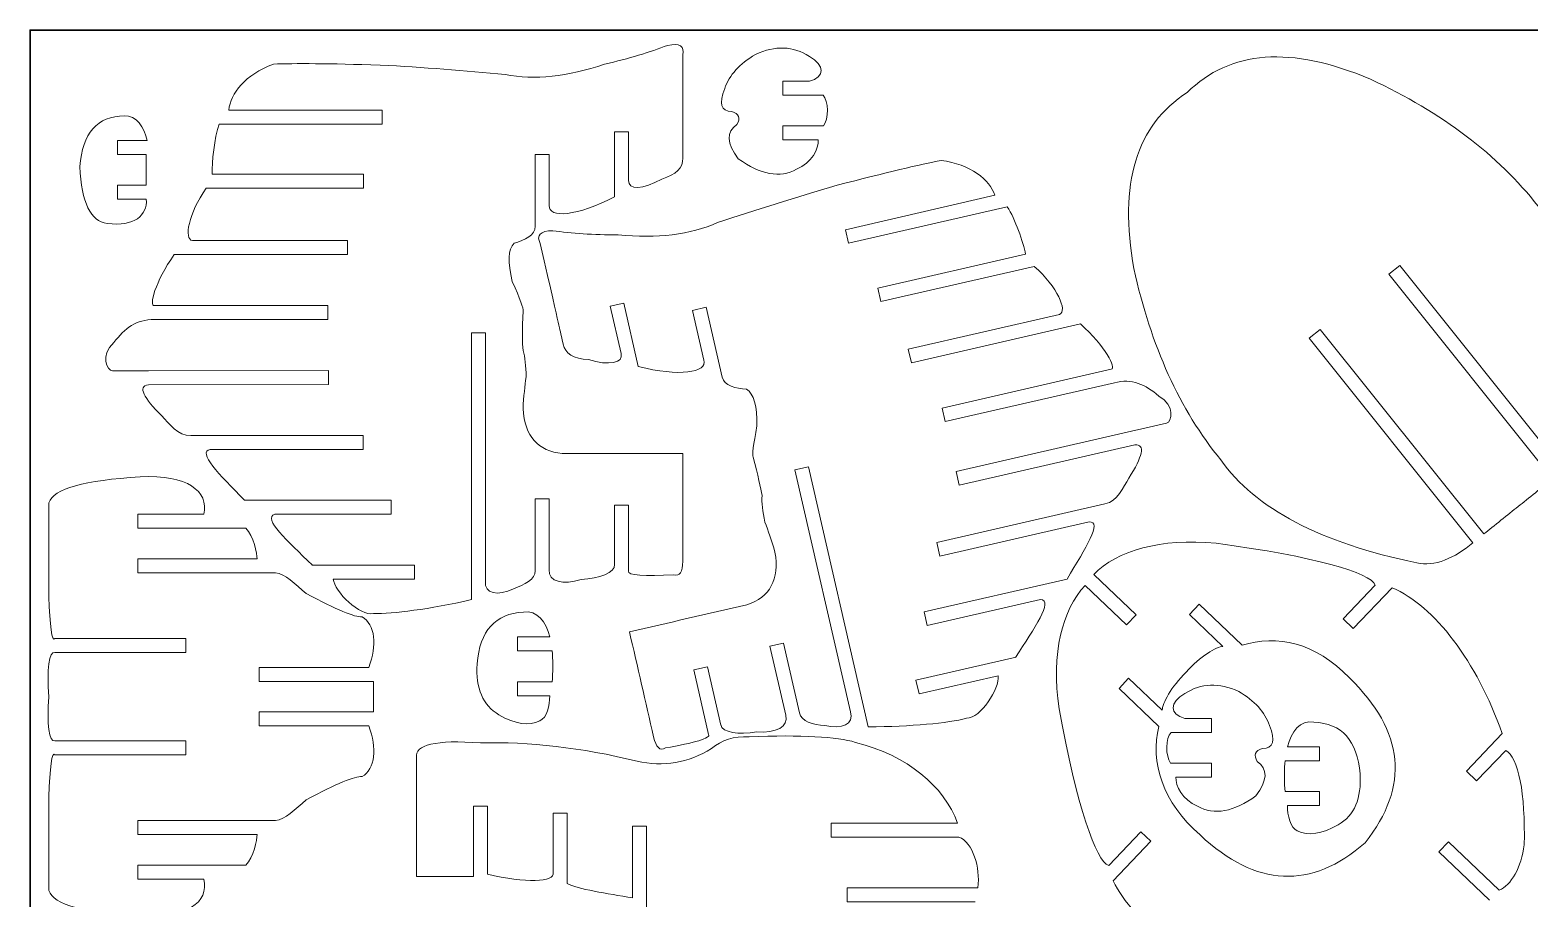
# Model space of a CAD drawing. Header units: inches. Extents: x -30.6 to 6.4, y -21.9 to 8.7.
# Drawn here: x -11.61 to 0.3, y -16.72 to -9.82 of the extents above; entities that cross this region are included whole.
import ezdxf

# ---------------------------------------------------------------- set-up
doc = ezdxf.new("R2010")
doc.units = ezdxf.units.IN
doc.header["$MEASUREMENT"] = 0
doc.layers.add('Layer 1', color=1, linetype='Continuous')
doc.layers.add('Layer 2', color=5, linetype='Continuous')

msp = doc.modelspace()

# ---------------------------------------------------------------- linework, layer by layer
at = {"layer": 'Layer 1', "lineweight": 9}
for points, knots in [([(-10.028, -10.459), (-10.016, -10.329), (-9.898, -10.177), (-9.674, -10.094), (-9.674, -10.094), (-9.511, -10.088), (-9.228, -10.09), (-8.826, -10.102), (-8.826, -10.102), (-8.484, -10.121), (-8.153, -10.146), (-7.834, -10.177), (-7.834, -10.177), (-7.602, -10.222), (-7.339, -10.194), (-7.045, -10.095), (-7.045, -10.095), (-6.852, -10.05), (-6.686, -10), (-6.545, -9.946), (-6.545, -9.946), (-6.449, -9.926), (-6.409, -9.951), (-6.425, -10.022)], [0, 0, 0, 0, 0.166667, 0.166667, 0.166667, 0.166667, 0.333333, 0.333333, 0.333333, 0.333333, 0.5, 0.5, 0.5, 0.5, 0.666667, 0.666667, 0.666667, 0.666667, 0.833333, 0.833333, 0.833333, 0.833333, 1, 1, 1, 1]), ([(-5.42, -10.231), (-5.295, -10.199), (-5.295, -10.102), (-5.42, -10.034), (-5.42, -10.034), (-5.549, -9.95), (-5.691, -9.945), (-5.848, -10.018), (-5.848, -10.018), (-5.974, -10.092), (-6.055, -10.181), (-6.092, -10.288), (-6.092, -10.288), (-6.141, -10.409), (-6.122, -10.469), (-6.035, -10.47), (-6.035, -10.47), (-5.978, -10.487), (-5.965, -10.522), (-5.995, -10.574), (-5.995, -10.574), (-6.081, -10.633), (-6.077, -10.723), (-5.984, -10.845), (-5.984, -10.845), (-5.808, -10.973), (-5.654, -11.001), (-5.521, -10.929), (-5.521, -10.929), (-5.401, -10.875), (-5.344, -10.766), (-5.35, -10.696)], [0, 0, 0, 0, 0.125, 0.125, 0.125, 0.125, 0.25, 0.25, 0.25, 0.25, 0.375, 0.375, 0.375, 0.375, 0.5, 0.5, 0.5, 0.5, 0.625, 0.625, 0.625, 0.625, 0.75, 0.75, 0.75, 0.75, 0.875, 0.875, 0.875, 0.875, 1, 1, 1, 1]), ([(0.819, -12.918), (0.832, -12.137), (0.68, -11.571), (0.364, -11.221), (0.364, -11.221), (0.046, -10.815), (-0.397, -10.48), (-0.966, -10.214), (-0.966, -10.214), (-1.596, -9.947), (-2.081, -9.983), (-2.421, -10.32)], [0, 0, 0, 0, 0.333333, 0.333333, 0.333333, 0.333333, 0.666667, 0.666667, 0.666667, 0.666667, 1, 1, 1, 1]), ([(-5.42, -10.231), (-5.42, -10.231), (-5.63, -10.231), (-5.63, -10.231), (-5.63, -10.231), (-5.63, -10.231), (-5.63, -10.342), (-5.63, -10.342), (-5.63, -10.342), (-5.63, -10.342), (-5.311, -10.342), (-5.311, -10.342), (-5.311, -10.342), (-5.267, -10.386), (-5.266, -10.53), (-5.307, -10.585)], [0, 0, 0, 0, 0.25, 0.25, 0.25, 0.25, 0.5, 0.5, 0.5, 0.5, 0.75, 0.75, 0.75, 0.75, 1, 1, 1, 1]), ([(-0.598, -14.051), (-1.363, -13.893), (-1.882, -13.621), (-2.154, -13.235), (-2.154, -13.235), (-2.48, -12.836), (-2.71, -12.33), (-2.844, -11.717), (-2.844, -11.717), (-2.966, -11.043), (-2.825, -10.578), (-2.421, -10.32)], [0, 0, 0, 0, 0.333333, 0.333333, 0.333333, 0.333333, 0.666667, 0.666667, 0.666667, 0.666667, 1, 1, 1, 1]), ([(-10.028, -10.459), (-10.028, -10.459), (-8.811, -10.459), (-8.811, -10.459), (-8.811, -10.459), (-8.811, -10.459), (-8.811, -10.57), (-8.811, -10.57), (-8.811, -10.57), (-8.811, -10.57), (-10.104, -10.57), (-10.104, -10.57)], [0, 0, 0, 0, 0.333333, 0.333333, 0.333333, 0.333333, 0.666667, 0.666667, 0.666667, 0.666667, 1, 1, 1, 1]), ([(-10.676, -10.701), (-10.7, -10.596), (-10.761, -10.499), (-10.858, -10.505), (-10.858, -10.505), (-11.073, -10.507), (-11.19, -10.642), (-11.21, -10.908), (-11.21, -10.908), (-11.197, -11.193), (-11.125, -11.343), (-10.994, -11.358), (-10.994, -11.358), (-10.777, -11.387), (-10.674, -11.293), (-10.683, -11.167)], [0, 0, 0, 0, 0.25, 0.25, 0.25, 0.25, 0.5, 0.5, 0.5, 0.5, 0.75, 0.75, 0.75, 0.75, 1, 1, 1, 1]), ([(-5.307, -10.585), (-5.307, -10.585), (-5.63, -10.585), (-5.63, -10.585), (-5.63, -10.585), (-5.63, -10.585), (-5.63, -10.696), (-5.63, -10.696), (-5.63, -10.696), (-5.63, -10.696), (-5.35, -10.696), (-5.35, -10.696)], [0, 0, 0, 0, 0.333333, 0.333333, 0.333333, 0.333333, 0.666667, 0.666667, 0.666667, 0.666667, 1, 1, 1, 1]), ([(-10.676, -10.701), (-10.676, -10.701), (-10.913, -10.701), (-10.913, -10.701), (-10.913, -10.701), (-10.913, -10.701), (-10.913, -10.812), (-10.913, -10.812), (-10.913, -10.812), (-10.913, -10.812), (-10.683, -10.812), (-10.683, -10.812)], [0, 0, 0, 0, 0.333333, 0.333333, 0.333333, 0.333333, 0.666667, 0.666667, 0.666667, 0.666667, 1, 1, 1, 1]), ([(-6.855, -11.017), (-6.855, -11.017), (-6.855, -10.633), (-6.855, -10.633), (-6.855, -10.633), (-6.855, -10.633), (-6.966, -10.633), (-6.966, -10.633), (-6.966, -10.633), (-6.966, -10.633), (-6.966, -11.148), (-6.966, -11.148)], [0, 0, 0, 0, 0.333333, 0.333333, 0.333333, 0.333333, 0.666667, 0.666667, 0.666667, 0.666667, 1, 1, 1, 1]), ([(-7.485, -11.215), (-7.485, -11.215), (-7.485, -10.811), (-7.485, -10.811), (-7.485, -10.811), (-7.485, -10.811), (-7.596, -10.811), (-7.596, -10.811), (-7.596, -10.811), (-7.596, -10.811), (-7.596, -11.381), (-7.596, -11.381)], [0, 0, 0, 0, 0.333333, 0.333333, 0.333333, 0.333333, 0.666667, 0.666667, 0.666667, 0.666667, 1, 1, 1, 1]), ([(-3.948, -11.135), (-3.989, -11.011), (-4.138, -10.889), (-4.375, -10.859), (-4.375, -10.859), (-4.536, -10.889), (-4.811, -10.955), (-5.2, -11.056), (-5.2, -11.056), (-5.529, -11.152), (-5.845, -11.25), (-6.149, -11.352), (-6.149, -11.352), (-6.366, -11.448), (-6.628, -11.48), (-6.937, -11.449), (-6.937, -11.449), (-7.135, -11.449), (-7.308, -11.438), (-7.457, -11.416), (-7.457, -11.416), (-7.556, -11.418), (-7.589, -11.452), (-7.557, -11.517)], [0, 0, 0, 0, 0.166667, 0.166667, 0.166667, 0.166667, 0.333333, 0.333333, 0.333333, 0.333333, 0.5, 0.5, 0.5, 0.5, 0.666667, 0.666667, 0.666667, 0.666667, 0.833333, 0.833333, 0.833333, 0.833333, 1, 1, 1, 1]), ([(-6.855, -11.017), (-6.86, -11.096), (-6.741, -11.092), (-6.592, -11.006), (-6.592, -11.006), (-6.477, -10.972), (-6.422, -10.917), (-6.425, -10.84)], [0, 0, 0, 0, 0.5, 0.5, 0.5, 0.5, 1, 1, 1, 1]), ([(-10.683, -11.056), (-10.683, -11.056), (-10.913, -11.056), (-10.913, -11.056), (-10.913, -11.056), (-10.913, -11.056), (-10.913, -11.167), (-10.913, -11.167), (-10.913, -11.167), (-10.913, -11.167), (-10.683, -11.167), (-10.683, -11.167)], [0, 0, 0, 0, 0.333333, 0.333333, 0.333333, 0.333333, 0.666667, 0.666667, 0.666667, 0.666667, 1, 1, 1, 1]), ([(-10.161, -10.968), (-10.161, -10.968), (-8.958, -10.968), (-8.958, -10.968), (-8.958, -10.968), (-8.958, -10.968), (-8.958, -11.079), (-8.958, -11.079), (-8.958, -11.079), (-8.958, -11.079), (-10.207, -11.079), (-10.207, -11.079)], [0, 0, 0, 0, 0.333333, 0.333333, 0.333333, 0.333333, 0.666667, 0.666667, 0.666667, 0.666667, 1, 1, 1, 1]), ([(-3.948, -11.135), (-3.948, -11.135), (-5.134, -11.408), (-5.134, -11.408), (-5.134, -11.408), (-5.134, -11.408), (-5.11, -11.516), (-5.11, -11.516), (-5.11, -11.516), (-5.11, -11.516), (-3.849, -11.226), (-3.849, -11.226)], [0, 0, 0, 0, 0.333333, 0.333333, 0.333333, 0.333333, 0.666667, 0.666667, 0.666667, 0.666667, 1, 1, 1, 1]), ([(-6.496, -14.145), (-6.449, -14.161), (-6.425, -14.126), (-6.425, -14.039), (-6.425, -14.039), (-6.425, -13.754), (-6.425, -13.469), (-6.425, -13.183), (-6.425, -13.183), (-6.744, -13.183), (-7.062, -13.183), (-7.381, -13.183), (-7.381, -13.183), (-7.575, -13.166), (-7.679, -13.047), (-7.693, -12.827), (-7.693, -12.827), (-7.687, -12.731), (-7.679, -12.647), (-7.668, -12.576), (-7.668, -12.576), (-7.669, -12.49), (-7.677, -12.42), (-7.693, -12.367), (-7.693, -12.367), (-7.698, -12.307), (-7.698, -12.202), (-7.693, -12.053), (-7.693, -12.053), (-7.688, -12.036), (-7.716, -11.958), (-7.778, -11.819), (-7.778, -11.819), (-7.816, -11.666), (-7.811, -11.565), (-7.764, -11.515), (-7.764, -11.515), (-7.681, -11.494), (-7.594, -11.449), (-7.596, -11.381)], [0, 0, 0, 0, 0.1, 0.1, 0.1, 0.1, 0.2, 0.2, 0.2, 0.2, 0.3, 0.3, 0.3, 0.3, 0.4, 0.4, 0.4, 0.4, 0.5, 0.5, 0.5, 0.5, 0.6, 0.6, 0.6, 0.6, 0.7, 0.7, 0.7, 0.7, 0.8, 0.8, 0.8, 0.8, 0.9, 0.9, 0.9, 0.9, 1, 1, 1, 1]), ([(-10.317, -11.495), (-10.317, -11.495), (-9.085, -11.495), (-9.085, -11.495), (-9.085, -11.495), (-9.085, -11.495), (-9.085, -11.606), (-9.085, -11.606), (-9.085, -11.606), (-9.085, -11.606), (-10.462, -11.606), (-10.462, -11.606)], [0, 0, 0, 0, 0.333333, 0.333333, 0.333333, 0.333333, 0.666667, 0.666667, 0.666667, 0.666667, 1, 1, 1, 1]), ([(-3.704, -11.601), (-3.704, -11.601), (-4.877, -11.871), (-4.877, -11.871), (-4.877, -11.871), (-4.877, -11.871), (-4.852, -11.979), (-4.852, -11.979), (-4.852, -11.979), (-4.852, -11.979), (-3.635, -11.699), (-3.635, -11.699)], [0, 0, 0, 0, 0.333333, 0.333333, 0.333333, 0.333333, 0.666667, 0.666667, 0.666667, 0.666667, 1, 1, 1, 1]), ([(0.479, -13.385), (0.479, -13.385), (-0.82, -11.762), (-0.82, -11.762), (-0.82, -11.762), (-0.82, -11.762), (-0.733, -11.693), (-0.733, -11.693), (-0.733, -11.693), (-0.733, -11.693), (0.565, -13.316), (0.565, -13.316)], [0, 0, 0, 0, 0.333333, 0.333333, 0.333333, 0.333333, 0.666667, 0.666667, 0.666667, 0.666667, 1, 1, 1, 1]), ([(-10.619, -12.01), (-10.619, -12.01), (-9.242, -12.01), (-9.242, -12.01), (-9.242, -12.01), (-9.242, -12.01), (-9.242, -12.121), (-9.242, -12.121), (-9.242, -12.121), (-9.242, -12.121), (-10.619, -12.121), (-10.619, -12.121)], [0, 0, 0, 0, 0.333333, 0.333333, 0.333333, 0.333333, 0.666667, 0.666667, 0.666667, 0.666667, 1, 1, 1, 1]), ([(-6.915, -12.391), (-6.915, -12.391), (-7.001, -12.016), (-7.001, -12.016), (-7.001, -12.016), (-7.001, -12.016), (-6.893, -11.991), (-6.893, -11.991), (-6.893, -11.991), (-6.893, -11.991), (-6.778, -12.493), (-6.778, -12.493)], [0, 0, 0, 0, 0.333333, 0.333333, 0.333333, 0.333333, 0.666667, 0.666667, 0.666667, 0.666667, 1, 1, 1, 1]), ([(-6.257, -12.442), (-6.257, -12.442), (-6.347, -12.048), (-6.347, -12.048), (-6.347, -12.048), (-6.347, -12.048), (-6.239, -12.023), (-6.239, -12.023), (-6.239, -12.023), (-6.239, -12.023), (-6.111, -12.579), (-6.111, -12.579)], [0, 0, 0, 0, 0.333333, 0.333333, 0.333333, 0.333333, 0.666667, 0.666667, 0.666667, 0.666667, 1, 1, 1, 1]), ([(-10.667, -12.528), (-10.761, -12.528), (-10.856, -12.528), (-10.951, -12.528), (-10.951, -12.528), (-10.995, -12.525), (-11.053, -12.406), (-10.94, -12.304), (-10.94, -12.304), (-10.854, -12.19), (-10.764, -12.119), (-10.619, -12.121)], [0, 0, 0, 0, 0.333333, 0.333333, 0.333333, 0.333333, 0.666667, 0.666667, 0.666667, 0.666667, 1, 1, 1, 1]), ([(-3.434, -12.08), (-3.434, -12.08), (-4.635, -12.356), (-4.635, -12.356), (-4.635, -12.356), (-4.635, -12.356), (-4.61, -12.465), (-4.61, -12.465), (-4.61, -12.465), (-4.61, -12.465), (-3.268, -12.156), (-3.268, -12.156)], [0, 0, 0, 0, 0.333333, 0.333333, 0.333333, 0.333333, 0.666667, 0.666667, 0.666667, 0.666667, 1, 1, 1, 1]), ([(-7.992, -14.196), (-7.992, -14.196), (-7.992, -12.227), (-7.992, -12.227), (-7.992, -12.227), (-7.992, -12.227), (-8.103, -12.227), (-8.103, -12.227), (-8.103, -12.227), (-8.103, -12.227), (-8.103, -14.343), (-8.103, -14.343)], [0, 0, 0, 0, 0.333333, 0.333333, 0.333333, 0.333333, 0.666667, 0.666667, 0.666667, 0.666667, 1, 1, 1, 1]), ([(-0.067, -13.822), (-0.067, -13.822), (-1.366, -12.199), (-1.366, -12.199), (-1.366, -12.199), (-1.366, -12.199), (-1.453, -12.268), (-1.453, -12.268), (-1.453, -12.268), (-1.453, -12.268), (-0.154, -13.892), (-0.154, -13.892)], [0, 0, 0, 0, 0.333333, 0.333333, 0.333333, 0.333333, 0.666667, 0.666667, 0.666667, 0.666667, 1, 1, 1, 1]), ([(-6.915, -12.391), (-6.893, -12.466), (-7.009, -12.489), (-7.174, -12.439), (-7.174, -12.439), (-7.293, -12.432), (-7.36, -12.39), (-7.374, -12.315)], [0, 0, 0, 0, 0.5, 0.5, 0.5, 0.5, 1, 1, 1, 1]), ([(-10.667, -12.528), (-10.667, -12.528), (-9.237, -12.526), (-9.237, -12.526), (-9.237, -12.526), (-9.237, -12.526), (-9.237, -12.637), (-9.237, -12.637), (-9.237, -12.637), (-9.237, -12.637), (-10.667, -12.639), (-10.667, -12.639)], [0, 0, 0, 0, 0.333333, 0.333333, 0.333333, 0.333333, 0.666667, 0.666667, 0.666667, 0.666667, 1, 1, 1, 1]), ([(-6.563, -15.519), (-6.606, -15.546), (-6.637, -15.516), (-6.656, -15.432), (-6.656, -15.432), (-6.72, -15.154), (-6.784, -14.876), (-6.848, -14.598), (-6.848, -14.598), (-6.537, -14.527), (-6.227, -14.455), (-5.916, -14.384), (-5.916, -14.384), (-5.732, -14.323), (-5.657, -14.184), (-5.693, -13.966), (-5.693, -13.966), (-5.72, -13.874), (-5.747, -13.795), (-5.773, -13.727), (-5.773, -13.727), (-5.791, -13.643), (-5.799, -13.573), (-5.796, -13.518), (-5.796, -13.518), (-5.805, -13.459), (-5.828, -13.356), (-5.866, -13.212), (-5.866, -13.212), (-5.875, -13.197), (-5.865, -13.114), (-5.836, -12.965), (-5.836, -12.965), (-5.833, -12.808), (-5.861, -12.71), (-5.918, -12.672), (-5.918, -12.672), (-6.003, -12.67), (-6.098, -12.646), (-6.111, -12.579)], [0, 0, 0, 0, 0.1, 0.1, 0.1, 0.1, 0.2, 0.2, 0.2, 0.2, 0.3, 0.3, 0.3, 0.3, 0.4, 0.4, 0.4, 0.4, 0.5, 0.5, 0.5, 0.5, 0.6, 0.6, 0.6, 0.6, 0.7, 0.7, 0.7, 0.7, 0.8, 0.8, 0.8, 0.8, 0.9, 0.9, 0.9, 0.9, 1, 1, 1, 1]), ([(-3.024, -12.514), (-3.024, -12.514), (-4.366, -12.823), (-4.366, -12.823), (-4.366, -12.823), (-4.366, -12.823), (-4.341, -12.931), (-4.341, -12.931), (-4.341, -12.931), (-4.341, -12.931), (-2.999, -12.622), (-2.999, -12.622)], [0, 0, 0, 0, 0.333333, 0.333333, 0.333333, 0.333333, 0.666667, 0.666667, 0.666667, 0.666667, 1, 1, 1, 1]), ([(-2.862, -13.007), (-2.77, -12.986), (-2.677, -12.965), (-2.585, -12.944), (-2.585, -12.944), (-2.543, -12.931), (-2.513, -12.802), (-2.646, -12.728), (-2.646, -12.728), (-2.755, -12.636), (-2.858, -12.587), (-2.999, -12.622)], [0, 0, 0, 0, 0.333333, 0.333333, 0.333333, 0.333333, 0.666667, 0.666667, 0.666667, 0.666667, 1, 1, 1, 1]), ([(-10.331, -13.04), (-10.432, -13.048), (-10.503, -12.943), (-10.561, -12.885), (-10.561, -12.885), (-10.703, -12.743), (-10.755, -12.651), (-10.667, -12.639)], [0, 0, 0, 0, 0.5, 0.5, 0.5, 0.5, 1, 1, 1, 1]), ([(-10.331, -13.04), (-10.331, -13.04), (-8.961, -13.04), (-8.961, -13.04), (-8.961, -13.04), (-8.961, -13.04), (-8.961, -13.151), (-8.961, -13.151), (-8.961, -13.151), (-8.961, -13.151), (-10.176, -13.151), (-10.176, -13.151)], [0, 0, 0, 0, 0.333333, 0.333333, 0.333333, 0.333333, 0.666667, 0.666667, 0.666667, 0.666667, 1, 1, 1, 1]), ([(-2.862, -13.007), (-2.862, -13.007), (-4.256, -13.327), (-4.256, -13.327), (-4.256, -13.327), (-4.256, -13.327), (-4.231, -13.435), (-4.231, -13.435), (-4.231, -13.435), (-4.231, -13.435), (-2.837, -13.116), (-2.837, -13.116)], [0, 0, 0, 0, 0.333333, 0.333333, 0.333333, 0.333333, 0.666667, 0.666667, 0.666667, 0.666667, 1, 1, 1, 1]), ([(-9.663, -13.665), (-9.663, -13.665), (-8.739, -13.665), (-8.739, -13.665), (-8.739, -13.665), (-8.739, -13.665), (-8.739, -13.554), (-8.739, -13.554), (-8.739, -13.554), (-8.739, -13.554), (-9.904, -13.555), (-9.904, -13.555), (-9.904, -13.555), (-10.106, -13.345), (-10.282, -13.174), (-10.176, -13.151)], [0, 0, 0, 0, 0.25, 0.25, 0.25, 0.25, 0.5, 0.5, 0.5, 0.5, 0.75, 0.75, 0.75, 0.75, 1, 1, 1, 1]), ([(-3.074, -13.582), (-2.974, -13.567), (-2.928, -13.449), (-2.884, -13.379), (-2.884, -13.379), (-2.778, -13.209), (-2.748, -13.107), (-2.837, -13.116)], [0, 0, 0, 0, 0.5, 0.5, 0.5, 0.5, 1, 1, 1, 1]), ([(-5.094, -15.233), (-5.094, -15.233), (-5.536, -13.314), (-5.536, -13.314), (-5.536, -13.314), (-5.536, -13.314), (-5.427, -13.29), (-5.427, -13.29), (-5.427, -13.29), (-5.427, -13.29), (-4.953, -15.351), (-4.953, -15.351)], [0, 0, 0, 0, 0.333333, 0.333333, 0.333333, 0.333333, 0.666667, 0.666667, 0.666667, 0.666667, 1, 1, 1, 1]), ([(-11.41, -14.652), (-11.432, -14.687), (-11.447, -14.545), (-11.457, -14.32), (-11.457, -14.32), (-11.457, -13.96), (-11.457, -13.712), (-11.457, -13.574), (-11.457, -13.574), (-11.418, -13.464), (-11.176, -13.395), (-10.731, -13.369)], [0, 0, 0, 0, 0.333333, 0.333333, 0.333333, 0.333333, 0.666667, 0.666667, 0.666667, 0.666667, 1, 1, 1, 1]), ([(-7.485, -14.107), (-7.485, -14.107), (-7.485, -13.544), (-7.485, -13.544), (-7.485, -13.544), (-7.485, -13.544), (-7.596, -13.544), (-7.596, -13.544), (-7.596, -13.544), (-7.596, -13.544), (-7.596, -14.114), (-7.596, -14.114)], [0, 0, 0, 0, 0.333333, 0.333333, 0.333333, 0.333333, 0.666667, 0.666667, 0.666667, 0.666667, 1, 1, 1, 1]), ([(-10.226, -13.666), (-10.226, -13.666), (-10.751, -13.666), (-10.751, -13.666), (-10.751, -13.666), (-10.751, -13.666), (-10.751, -13.777), (-10.751, -13.777), (-10.751, -13.777), (-10.751, -13.777), (-9.892, -13.777), (-9.892, -13.777)], [0, 0, 0, 0, 0.333333, 0.333333, 0.333333, 0.333333, 0.666667, 0.666667, 0.666667, 0.666667, 1, 1, 1, 1]), ([(-6.855, -14.118), (-6.855, -14.118), (-6.855, -13.593), (-6.855, -13.593), (-6.855, -13.593), (-6.855, -13.593), (-6.966, -13.593), (-6.966, -13.593), (-6.966, -13.593), (-6.966, -13.593), (-6.966, -14.069), (-6.966, -14.069)], [0, 0, 0, 0, 0.333333, 0.333333, 0.333333, 0.333333, 0.666667, 0.666667, 0.666667, 0.666667, 1, 1, 1, 1]), ([(-3.074, -13.582), (-3.074, -13.582), (-4.409, -13.89), (-4.409, -13.89), (-4.409, -13.89), (-4.409, -13.89), (-4.384, -13.998), (-4.384, -13.998), (-4.384, -13.998), (-4.384, -13.998), (-3.2, -13.725), (-3.2, -13.725)], [0, 0, 0, 0, 0.333333, 0.333333, 0.333333, 0.333333, 0.666667, 0.666667, 0.666667, 0.666667, 1, 1, 1, 1]), ([(-3.585, -14.341), (-3.585, -14.341), (-4.485, -14.548), (-4.485, -14.548), (-4.485, -14.548), (-4.485, -14.548), (-4.51, -14.44), (-4.51, -14.44), (-4.51, -14.44), (-4.51, -14.44), (-3.375, -14.18), (-3.375, -14.18), (-3.375, -14.18), (-3.224, -13.93), (-3.092, -13.724), (-3.2, -13.725)], [0, 0, 0, 0, 0.25, 0.25, 0.25, 0.25, 0.5, 0.5, 0.5, 0.5, 0.75, 0.75, 0.75, 0.75, 1, 1, 1, 1]), ([(-0.929, -14.228), (-0.965, -14.129), (-1.411, -14), (-2.19, -13.896), (-2.19, -13.896), (-2.633, -13.852), (-2.981, -13.955), (-3.163, -14.143)], [0, 0, 0, 0, 0.5, 0.5, 0.5, 0.5, 1, 1, 1, 1]), ([(-9.804, -14.02), (-9.804, -14.02), (-10.751, -14.02), (-10.751, -14.02), (-10.751, -14.02), (-10.751, -14.02), (-10.751, -14.131), (-10.751, -14.131), (-10.751, -14.131), (-10.751, -14.131), (-9.658, -14.131), (-9.658, -14.131)], [0, 0, 0, 0, 0.333333, 0.333333, 0.333333, 0.333333, 0.666667, 0.666667, 0.666667, 0.666667, 1, 1, 1, 1]), ([(-9.658, -14.131), (-9.583, -14.135), (-9.501, -14.221), (-9.413, -14.295), (-9.413, -14.295), (-9.174, -14.422), (-9.027, -14.484), (-8.971, -14.479), (-8.971, -14.479), (-8.866, -14.54), (-8.849, -14.705), (-8.918, -14.88)], [0, 0, 0, 0, 0.333333, 0.333333, 0.333333, 0.333333, 0.666667, 0.666667, 0.666667, 0.666667, 1, 1, 1, 1]), ([(-9.37, -14.069), (-9.37, -14.069), (-8.555, -14.069), (-8.555, -14.069), (-8.555, -14.069), (-8.555, -14.069), (-8.555, -14.18), (-8.555, -14.18), (-8.555, -14.18), (-8.555, -14.18), (-9.199, -14.18), (-9.199, -14.18)], [0, 0, 0, 0, 0.333333, 0.333333, 0.333333, 0.333333, 0.666667, 0.666667, 0.666667, 0.666667, 1, 1, 1, 1]), ([(-7.596, -14.114), (-7.593, -14.18), (-7.681, -14.228), (-7.769, -14.256), (-7.769, -14.256), (-7.894, -14.318), (-8, -14.298), (-7.992, -14.196)], [0, 0, 0, 0, 0.5, 0.5, 0.5, 0.5, 1, 1, 1, 1]), ([(-7.485, -14.107), (-7.491, -14.202), (-7.376, -14.228), (-7.232, -14.184), (-7.232, -14.184), (-7.084, -14.172), (-6.964, -14.132), (-6.966, -14.063)], [0, 0, 0, 0, 0.5, 0.5, 0.5, 0.5, 1, 1, 1, 1]), ([(-3.232, -14.231), (-3.232, -14.231), (-2.903, -14.543), (-2.903, -14.543), (-2.903, -14.543), (-2.903, -14.543), (-2.827, -14.463), (-2.827, -14.463), (-2.827, -14.463), (-2.827, -14.463), (-3.163, -14.143), (-3.163, -14.143)], [0, 0, 0, 0, 0.333333, 0.333333, 0.333333, 0.333333, 0.666667, 0.666667, 0.666667, 0.666667, 1, 1, 1, 1]), ([(-3.044, -16.451), (-3.145, -16.42), (-3.296, -15.981), (-3.438, -15.208), (-3.438, -15.208), (-3.504, -14.767), (-3.411, -14.422), (-3.232, -14.231)], [0, 0, 0, 0, 0.5, 0.5, 0.5, 0.5, 1, 1, 1, 1]), ([(-0.929, -14.228), (-0.929, -14.228), (-1.183, -14.495), (-1.183, -14.495), (-1.183, -14.495), (-1.183, -14.495), (-1.103, -14.572), (-1.103, -14.572), (-1.103, -14.572), (-1.103, -14.572), (-0.795, -14.249), (-0.795, -14.249)], [0, 0, 0, 0, 0.333333, 0.333333, 0.333333, 0.333333, 0.666667, 0.666667, 0.666667, 0.666667, 1, 1, 1, 1]), ([(-2.137, -14.714), (-2.137, -14.714), (-2.404, -14.46), (-2.404, -14.46), (-2.404, -14.46), (-2.404, -14.46), (-2.327, -14.379), (-2.327, -14.379), (-2.327, -14.379), (-2.327, -14.379), (-1.985, -14.705), (-1.985, -14.705)], [0, 0, 0, 0, 0.333333, 0.333333, 0.333333, 0.333333, 0.666667, 0.666667, 0.666667, 0.666667, 1, 1, 1, 1]), ([(-7.481, -14.639), (-7.51, -14.52), (-7.58, -14.423), (-7.69, -14.443), (-7.69, -14.443), (-7.913, -14.452), (-8.036, -14.589), (-8.057, -14.853), (-8.057, -14.853), (-8.07, -15.047), (-8.012, -15.181), (-7.884, -15.257), (-7.884, -15.257), (-7.754, -15.331), (-7.646, -15.347), (-7.559, -15.305), (-7.559, -15.305), (-7.505, -15.28), (-7.479, -15.183), (-7.481, -15.105)], [0, 0, 0, 0, 0.2, 0.2, 0.2, 0.2, 0.4, 0.4, 0.4, 0.4, 0.6, 0.6, 0.6, 0.6, 0.8, 0.8, 0.8, 0.8, 1, 1, 1, 1]), ([(-7.481, -14.639), (-7.481, -14.639), (-7.736, -14.639), (-7.736, -14.639), (-7.736, -14.639), (-7.736, -14.639), (-7.736, -14.75), (-7.736, -14.75), (-7.736, -14.75), (-7.736, -14.75), (-7.462, -14.75), (-7.462, -14.75)], [0, 0, 0, 0, 0.333333, 0.333333, 0.333333, 0.333333, 0.666667, 0.666667, 0.666667, 0.666667, 1, 1, 1, 1]), ([(-11.41, -14.763), (-11.41, -14.763), (-10.37, -14.763), (-10.37, -14.763), (-10.37, -14.763), (-10.37, -14.763), (-10.37, -14.652), (-10.37, -14.652), (-10.37, -14.652), (-10.37, -14.652), (-11.41, -14.652), (-11.41, -14.652)], [0, 0, 0, 0, 0.333333, 0.333333, 0.333333, 0.333333, 0.666667, 0.666667, 0.666667, 0.666667, 1, 1, 1, 1]), ([(-5.608, -15.26), (-5.608, -15.26), (-5.734, -14.711), (-5.734, -14.711), (-5.734, -14.711), (-5.734, -14.711), (-5.626, -14.687), (-5.626, -14.687), (-5.626, -14.687), (-5.626, -14.687), (-5.498, -15.242), (-5.498, -15.242)], [0, 0, 0, 0, 0.333333, 0.333333, 0.333333, 0.333333, 0.666667, 0.666667, 0.666667, 0.666667, 1, 1, 1, 1]), ([(-8.918, -14.88), (-8.918, -14.88), (-9.787, -14.88), (-9.787, -14.88), (-9.787, -14.88), (-9.787, -14.88), (-9.787, -14.991), (-9.787, -14.991), (-9.787, -14.991), (-9.787, -14.991), (-8.879, -14.991), (-8.879, -14.991)], [0, 0, 0, 0, 0.333333, 0.333333, 0.333333, 0.333333, 0.666667, 0.666667, 0.666667, 0.666667, 1, 1, 1, 1]), ([(-6.22, -15.412), (-6.22, -15.412), (-6.337, -14.901), (-6.337, -14.901), (-6.337, -14.901), (-6.337, -14.901), (-6.229, -14.876), (-6.229, -14.876), (-6.229, -14.876), (-6.229, -14.876), (-6.123, -15.339), (-6.123, -15.339)], [0, 0, 0, 0, 0.333333, 0.333333, 0.333333, 0.333333, 0.666667, 0.666667, 0.666667, 0.666667, 1, 1, 1, 1]), ([(-3.779, -14.8), (-3.779, -14.8), (-4.574, -14.983), (-4.574, -14.983), (-4.574, -14.983), (-4.574, -14.983), (-4.549, -15.091), (-4.549, -15.091), (-4.549, -15.091), (-4.549, -15.091), (-3.922, -14.947), (-3.922, -14.947)], [0, 0, 0, 0, 0.333333, 0.333333, 0.333333, 0.333333, 0.666667, 0.666667, 0.666667, 0.666667, 1, 1, 1, 1]), ([(-7.462, -14.994), (-7.462, -14.994), (-7.736, -14.994), (-7.736, -14.994), (-7.736, -14.994), (-7.736, -14.994), (-7.736, -15.105), (-7.736, -15.105), (-7.736, -15.105), (-7.736, -15.105), (-7.481, -15.105), (-7.481, -15.105)], [0, 0, 0, 0, 0.333333, 0.333333, 0.333333, 0.333333, 0.666667, 0.666667, 0.666667, 0.666667, 1, 1, 1, 1]), ([(-2.619, -15.22), (-2.619, -15.22), (-2.886, -14.966), (-2.886, -14.966), (-2.886, -14.966), (-2.886, -14.966), (-2.962, -15.047), (-2.962, -15.047), (-2.962, -15.047), (-2.962, -15.047), (-2.645, -15.349), (-2.645, -15.349)], [0, 0, 0, 0, 0.333333, 0.333333, 0.333333, 0.333333, 0.666667, 0.666667, 0.666667, 0.666667, 1, 1, 1, 1]), ([(-2.439, -15.285), (-2.564, -15.253), (-2.564, -15.156), (-2.439, -15.088), (-2.439, -15.088), (-2.311, -15.004), (-2.168, -14.999), (-2.012, -15.072), (-2.012, -15.072), (-1.886, -15.145), (-1.804, -15.235), (-1.768, -15.341), (-1.768, -15.341), (-1.718, -15.462), (-1.737, -15.523), (-1.825, -15.524), (-1.825, -15.524), (-1.882, -15.541), (-1.895, -15.576), (-1.865, -15.628), (-1.865, -15.628), (-1.779, -15.687), (-1.783, -15.777), (-1.876, -15.899), (-1.876, -15.899), (-2.051, -16.027), (-2.206, -16.055), (-2.339, -15.982), (-2.339, -15.982), (-2.458, -15.929), (-2.515, -15.82), (-2.51, -15.75)], [0, 0, 0, 0, 0.125, 0.125, 0.125, 0.125, 0.25, 0.25, 0.25, 0.25, 0.375, 0.375, 0.375, 0.375, 0.5, 0.5, 0.5, 0.5, 0.625, 0.625, 0.625, 0.625, 0.75, 0.75, 0.75, 0.75, 0.875, 0.875, 0.875, 0.875, 1, 1, 1, 1]), ([(-8.879, -15.234), (-8.879, -15.234), (-9.787, -15.234), (-9.787, -15.234), (-9.787, -15.234), (-9.787, -15.234), (-9.787, -15.345), (-9.787, -15.345), (-9.787, -15.345), (-9.787, -15.345), (-8.918, -15.345), (-8.918, -15.345)], [0, 0, 0, 0, 0.333333, 0.333333, 0.333333, 0.333333, 0.666667, 0.666667, 0.666667, 0.666667, 1, 1, 1, 1]), ([(-5.498, -15.242), (-5.487, -15.308), (-5.39, -15.334), (-5.298, -15.342), (-5.298, -15.342), (-5.162, -15.374), (-5.064, -15.331), (-5.094, -15.233)], [0, 0, 0, 0, 0.5, 0.5, 0.5, 0.5, 1, 1, 1, 1]), ([(-9.658, -16.095), (-9.583, -16.09), (-9.501, -16.005), (-9.413, -15.931), (-9.413, -15.931), (-9.174, -15.803), (-9.027, -15.742), (-8.971, -15.747), (-8.971, -15.747), (-8.866, -15.686), (-8.849, -15.521), (-8.918, -15.345)], [0, 0, 0, 0, 0.333333, 0.333333, 0.333333, 0.333333, 0.666667, 0.666667, 0.666667, 0.666667, 1, 1, 1, 1]), ([(-5.608, -15.26), (-5.58, -15.352), (-5.687, -15.403), (-5.837, -15.392), (-5.837, -15.392), (-5.984, -15.414), (-6.11, -15.401), (-6.124, -15.334)], [0, 0, 0, 0, 0.5, 0.5, 0.5, 0.5, 1, 1, 1, 1]), ([(-2.439, -15.285), (-2.439, -15.285), (-2.229, -15.285), (-2.229, -15.285), (-2.229, -15.285), (-2.229, -15.285), (-2.229, -15.396), (-2.229, -15.396), (-2.229, -15.396), (-2.229, -15.396), (-2.549, -15.396), (-2.549, -15.396), (-2.549, -15.396), (-2.593, -15.44), (-2.594, -15.583), (-2.553, -15.639)], [0, 0, 0, 0, 0.25, 0.25, 0.25, 0.25, 0.5, 0.5, 0.5, 0.5, 0.75, 0.75, 0.75, 0.75, 1, 1, 1, 1]), ([(-1.625, -15.511), (-1.596, -15.392), (-1.526, -15.295), (-1.416, -15.315), (-1.416, -15.315), (-1.193, -15.324), (-1.07, -15.461), (-1.049, -15.725), (-1.049, -15.725), (-1.036, -15.919), (-1.094, -16.054), (-1.222, -16.129), (-1.222, -16.129), (-1.352, -16.203), (-1.46, -16.219), (-1.547, -16.177), (-1.547, -16.177), (-1.601, -16.153), (-1.627, -16.055), (-1.625, -15.977)], [0, 0, 0, 0, 0.2, 0.2, 0.2, 0.2, 0.4, 0.4, 0.4, 0.4, 0.6, 0.6, 0.6, 0.6, 0.8, 0.8, 0.8, 0.8, 1, 1, 1, 1]), ([(-11.41, -15.573), (-11.41, -15.573), (-10.37, -15.573), (-10.37, -15.573), (-10.37, -15.573), (-10.37, -15.573), (-10.37, -15.462), (-10.37, -15.462), (-10.37, -15.462), (-10.37, -15.462), (-11.41, -15.462), (-11.41, -15.462)], [0, 0, 0, 0, 0.333333, 0.333333, 0.333333, 0.333333, 0.666667, 0.666667, 0.666667, 0.666667, 1, 1, 1, 1]), ([(-6.197, -15.525), (-6.382, -15.638), (-6.579, -15.671), (-6.788, -15.624), (-6.788, -15.624), (-7.231, -15.517), (-7.645, -15.469), (-8.031, -15.479)], [0, 0, 0, 0, 0.5, 0.5, 0.5, 0.5, 1, 1, 1, 1]), ([(-4.243, -16.115), (-4.352, -15.823), (-4.642, -15.579), (-5.053, -15.475), (-5.053, -15.475), (-5.202, -15.43), (-5.484, -15.415), (-5.899, -15.43), (-5.899, -15.43), (-6.018, -15.426), (-6.117, -15.457), (-6.197, -15.525)], [0, 0, 0, 0, 0.333333, 0.333333, 0.333333, 0.333333, 0.666667, 0.666667, 0.666667, 0.666667, 1, 1, 1, 1]), ([(0.08, -15.406), (0.08, -15.406), (-0.204, -15.704), (-0.204, -15.704), (-0.204, -15.704), (-0.204, -15.704), (-0.124, -15.781), (-0.124, -15.781), (-0.124, -15.781), (-0.124, -15.781), (0.107, -15.539), (0.107, -15.539)], [0, 0, 0, 0, 0.333333, 0.333333, 0.333333, 0.333333, 0.666667, 0.666667, 0.666667, 0.666667, 1, 1, 1, 1]), ([(-11.41, -15.573), (-11.432, -15.538), (-11.447, -15.68), (-11.457, -15.906), (-11.457, -15.906), (-11.457, -16.265), (-11.457, -16.514), (-11.457, -16.651), (-11.457, -16.651), (-11.418, -16.762), (-11.176, -16.83), (-10.731, -16.856)], [0, 0, 0, 0, 0.333333, 0.333333, 0.333333, 0.333333, 0.666667, 0.666667, 0.666667, 0.666667, 1, 1, 1, 1]), ([(-1.625, -15.511), (-1.625, -15.511), (-1.37, -15.511), (-1.37, -15.511), (-1.37, -15.511), (-1.37, -15.511), (-1.37, -15.622), (-1.37, -15.622), (-1.37, -15.622), (-1.37, -15.622), (-1.644, -15.622), (-1.644, -15.622)], [0, 0, 0, 0, 0.333333, 0.333333, 0.333333, 0.333333, 0.666667, 0.666667, 0.666667, 0.666667, 1, 1, 1, 1]), ([(0.055, -16.647), (0.149, -16.61), (0.234, -16.466), (0.254, -16.288), (0.254, -16.288), (0.264, -15.881), (0.209, -15.593), (0.107, -15.539)], [0, 0, 0, 0, 0.5, 0.5, 0.5, 0.5, 1, 1, 1, 1]), ([(-2.553, -15.639), (-2.553, -15.639), (-2.229, -15.639), (-2.229, -15.639), (-2.229, -15.639), (-2.229, -15.639), (-2.229, -15.75), (-2.229, -15.75), (-2.229, -15.75), (-2.229, -15.75), (-2.51, -15.75), (-2.51, -15.75)], [0, 0, 0, 0, 0.333333, 0.333333, 0.333333, 0.333333, 0.666667, 0.666667, 0.666667, 0.666667, 1, 1, 1, 1]), ([(-1.644, -15.866), (-1.644, -15.866), (-1.37, -15.866), (-1.37, -15.866), (-1.37, -15.866), (-1.37, -15.866), (-1.37, -15.977), (-1.37, -15.977), (-1.37, -15.977), (-1.37, -15.977), (-1.625, -15.977), (-1.625, -15.977)], [0, 0, 0, 0, 0.333333, 0.333333, 0.333333, 0.333333, 0.666667, 0.666667, 0.666667, 0.666667, 1, 1, 1, 1]), ([(-8.087, -16.539), (-8.087, -16.539), (-8.087, -15.98), (-8.087, -15.98), (-8.087, -15.98), (-8.087, -15.98), (-7.976, -15.98), (-7.976, -15.98), (-7.976, -15.98), (-7.976, -15.98), (-7.976, -16.521), (-7.976, -16.521)], [0, 0, 0, 0, 0.333333, 0.333333, 0.333333, 0.333333, 0.666667, 0.666667, 0.666667, 0.666667, 1, 1, 1, 1]), ([(-7.454, -16.507), (-7.454, -16.507), (-7.454, -16.036), (-7.454, -16.036), (-7.454, -16.036), (-7.454, -16.036), (-7.343, -16.036), (-7.343, -16.036), (-7.343, -16.036), (-7.343, -16.036), (-7.343, -16.596), (-7.343, -16.596)], [0, 0, 0, 0, 0.333333, 0.333333, 0.333333, 0.333333, 0.666667, 0.666667, 0.666667, 0.666667, 1, 1, 1, 1]), ([(-9.804, -16.206), (-9.804, -16.206), (-10.751, -16.206), (-10.751, -16.206), (-10.751, -16.206), (-10.751, -16.206), (-10.751, -16.095), (-10.751, -16.095), (-10.751, -16.095), (-10.751, -16.095), (-9.658, -16.095), (-9.658, -16.095)], [0, 0, 0, 0, 0.333333, 0.333333, 0.333333, 0.333333, 0.666667, 0.666667, 0.666667, 0.666667, 1, 1, 1, 1]), ([(-6.823, -16.709), (-6.823, -16.709), (-6.823, -16.139), (-6.823, -16.139), (-6.823, -16.139), (-6.823, -16.139), (-6.712, -16.139), (-6.712, -16.139), (-6.712, -16.139), (-6.712, -16.139), (-6.712, -16.818), (-6.712, -16.818)], [0, 0, 0, 0, 0.333333, 0.333333, 0.333333, 0.333333, 0.666667, 0.666667, 0.666667, 0.666667, 1, 1, 1, 1]), ([(-4.233, -16.226), (-4.233, -16.226), (-5.247, -16.226), (-5.247, -16.226), (-5.247, -16.226), (-5.247, -16.226), (-5.247, -16.115), (-5.247, -16.115), (-5.247, -16.115), (-5.247, -16.115), (-4.243, -16.115), (-4.243, -16.115)], [0, 0, 0, 0, 0.333333, 0.333333, 0.333333, 0.333333, 0.666667, 0.666667, 0.666667, 0.666667, 1, 1, 1, 1]), ([(-3.044, -16.451), (-3.044, -16.451), (-2.79, -16.184), (-2.79, -16.184), (-2.79, -16.184), (-2.79, -16.184), (-2.71, -16.26), (-2.71, -16.26), (-2.71, -16.26), (-2.71, -16.26), (-3.008, -16.574), (-3.008, -16.574)], [0, 0, 0, 0, 0.333333, 0.333333, 0.333333, 0.333333, 0.666667, 0.666667, 0.666667, 0.666667, 1, 1, 1, 1]), ([(-0.022, -16.727), (-0.022, -16.727), (-0.424, -16.343), (-0.424, -16.343), (-0.424, -16.343), (-0.424, -16.343), (-0.348, -16.263), (-0.348, -16.263), (-0.348, -16.263), (-0.348, -16.263), (0.055, -16.647), (0.055, -16.647)], [0, 0, 0, 0, 0.333333, 0.333333, 0.333333, 0.333333, 0.666667, 0.666667, 0.666667, 0.666667, 1, 1, 1, 1]), ([(-10.226, -16.56), (-10.226, -16.56), (-10.751, -16.56), (-10.751, -16.56), (-10.751, -16.56), (-10.751, -16.56), (-10.751, -16.449), (-10.751, -16.449), (-10.751, -16.449), (-10.751, -16.449), (-9.892, -16.449), (-9.892, -16.449)], [0, 0, 0, 0, 0.333333, 0.333333, 0.333333, 0.333333, 0.666667, 0.666667, 0.666667, 0.666667, 1, 1, 1, 1]), ([(-4.104, -16.74), (-4.104, -16.74), (-5.119, -16.74), (-5.119, -16.74), (-5.119, -16.74), (-5.119, -16.74), (-5.119, -16.629), (-5.119, -16.629), (-5.119, -16.629), (-5.119, -16.629), (-4.083, -16.629), (-4.083, -16.629)], [0, 0, 0, 0, 0.333333, 0.333333, 0.333333, 0.333333, 0.666667, 0.666667, 0.666667, 0.666667, 1, 1, 1, 1])]:
    msp.add_open_spline(points, degree=3, knots=knots, dxfattribs=at)
for points in [[(-6.425, -10.022), (-6.425, -10.84), (-6.425, -10.637), (-6.425, -10.84)], [(-10.161, -10.968), (-10.163, -10.874), (-10.144, -10.679), (-10.104, -10.57)], [(-10.683, -11.056), (-10.683, -11.014), (-10.683, -10.871), (-10.683, -10.812)], [(-10.317, -11.495), (-10.386, -11.482), (-10.35, -11.281), (-10.207, -11.079)], [(-7.485, -11.215), (-7.494, -11.322), (-7.259, -11.3), (-6.966, -11.148)], [(-3.704, -11.601), (-3.723, -11.509), (-3.785, -11.323), (-3.849, -11.226)], [(-7.557, -11.517), (-7.374, -12.315), (-7.419, -12.117), (-7.374, -12.315)], [(-10.619, -12.01), (-10.665, -12.018), (-10.613, -11.821), (-10.462, -11.606)], [(-3.434, -12.08), (-3.369, -12.051), (-3.45, -11.864), (-3.635, -11.699)], [(-3.024, -12.514), (-2.978, -12.511), (-3.073, -12.331), (-3.268, -12.156)], [(-6.257, -12.442), (-6.224, -12.544), (-6.458, -12.575), (-6.778, -12.493)], [(-10.226, -13.666), (-10.187, -13.481), (-10.356, -13.351), (-10.731, -13.369)], [(0.479, -13.385), (0.4, -13.448), (0.285, -13.541), (0.206, -13.604)], [(-9.365, -14.069), (-9.566, -13.873), (-9.761, -13.701), (-9.663, -13.665)], [(-0.067, -13.822), (0.012, -13.759), (0.127, -13.667), (0.206, -13.604)], [(-9.892, -13.777), (-9.832, -13.836), (-9.803, -13.979), (-9.804, -14.02)], [(-0.154, -13.892), (-0.292, -14.012), (-0.464, -14.085), (-0.598, -14.051)], [(-6.855, -14.118), (-6.873, -14.149), (-6.722, -14.159), (-6.496, -14.145)], [(-9.199, -14.18), (-9.189, -14.28), (-8.988, -14.478), (-8.879, -14.452)], [(0.08, -15.406), (-0.125, -14.83), (-0.455, -14.394), (-0.795, -14.249)], [(-8.103, -14.343), (-8.436, -14.419), (-8.726, -14.456), (-8.879, -14.452)], [(-3.784, -14.801), (-3.632, -14.565), (-3.481, -14.354), (-3.585, -14.341)], [(-1.985, -14.705), (-1.71, -14.616), (-1.402, -14.683), (-1.134, -14.964)], [(-11.457, -15.113), (-11.473, -14.897), (-11.457, -14.75), (-11.41, -14.763)], [(-7.462, -14.994), (-7.455, -14.94), (-7.455, -14.797), (-7.462, -14.75)], [(-2.429, -14.918), (-2.32, -14.793), (-2.187, -14.715), (-2.137, -14.714)], [(-8.879, -14.991), (-8.879, -15.024), (-8.879, -15.095), (-8.879, -15.113)], [(-3.922, -14.947), (-3.909, -15.047), (-4.06, -15.284), (-4.172, -15.284)], [(-2.429, -14.918), (-2.549, -15.034), (-2.62, -15.17), (-2.619, -15.22)], [(-1.134, -14.964), (-0.696, -15.388), (-0.654, -15.824), (-1.008, -16.271)], [(-11.457, -15.113), (-11.473, -15.328), (-11.457, -15.476), (-11.41, -15.462)], [(-8.879, -15.234), (-8.879, -15.202), (-8.879, -15.13), (-8.879, -15.113)], [(-4.953, -15.351), (-4.611, -15.351), (-4.321, -15.322), (-4.172, -15.284)], [(-2.645, -15.349), (-2.719, -15.628), (-2.613, -15.956), (-2.319, -16.21)], [(-8.031, -15.479), (-8.386, -15.454), (-8.555, -15.493), (-8.538, -15.595)], [(-6.22, -15.412), (-6.195, -15.439), (-6.34, -15.482), (-6.563, -15.519)], [(-8.539, -16.539), (-8.539, -15.595), (-8.539, -15.949), (-8.539, -15.595)], [(-1.644, -15.866), (-1.651, -15.812), (-1.651, -15.669), (-1.644, -15.622)], [(-9.892, -16.449), (-9.832, -16.389), (-9.803, -16.246), (-9.804, -16.206)], [(-4.083, -16.629), (-4.062, -16.466), (-4.122, -16.27), (-4.233, -16.226)], [(-2.319, -16.21), (-1.874, -16.626), (-1.437, -16.646), (-1.008, -16.271)], [(-8.087, -16.539), (-8.222, -16.539), (-8.404, -16.539), (-8.539, -16.539)], [(-7.976, -16.521), (-7.674, -16.592), (-7.438, -16.587), (-7.454, -16.507)], [(-10.226, -16.56), (-10.187, -16.744), (-10.356, -16.874), (-10.731, -16.856)], [(-6.823, -16.709), (-7.026, -16.676), (-7.261, -16.638), (-7.343, -16.596)], [(-1.821, -17.404), (-2.407, -17.227), (-2.846, -16.907), (-3.008, -16.574)]]:
    msp.add_open_spline(points, degree=3, dxfattribs=at)
at = {"layer": 'Layer 2', "lineweight": 35}
msp.add_open_spline([(6.394, -9.824), (6.394, -9.824), (6.394, -21.824), (6.394, -21.824), (6.394, -21.824), (6.394, -21.824), (-11.606, -21.824), (-11.606, -21.824), (-11.606, -21.824), (-11.606, -21.824), (-11.606, -9.824), (-11.606, -9.824), (-11.606, -9.824), (-11.606, -9.824), (6.394, -9.824), (6.394, -9.824)], degree=3, knots=[0, 0, 0, 0, 0.25, 0.25, 0.25, 0.25, 0.5, 0.5, 0.5, 0.5, 0.75, 0.75, 0.75, 0.75, 1, 1, 1, 1], dxfattribs=at)

doc.saveas('drawing.dxf')
